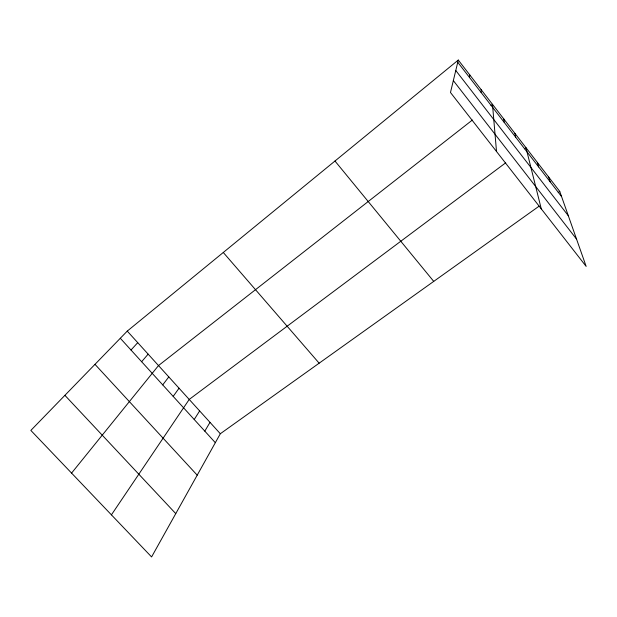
<?xml version="1.0" encoding="UTF-8"?>
<svg xmlns="http://www.w3.org/2000/svg" width="617" height="617" viewBox="0 0 617 617"><rect width="100%" height="100%" fill="white"/><g stroke="black" fill="none" stroke-linecap="round" stroke-linejoin="round"><path stroke-width="0.93" d="M469.506 77.48L469.768 74.912M458.292 60.057L450.472 92.488L586.15 266.397L559.758 191.417L458.292 60.057L127.256 331.105L30.85 430.419L151.589 556.943L220.323 433.736L539.204 206.093M204.805 431.129L210.011 422.367M194.224 419.498L199.646 410.937M111.422 514.848L189.218 399.438L505.716 162.803M173.184 396.384L179.038 388.209M162.726 384.892L168.803 376.918M71.572 473.092L158.507 365.565L472.367 120.045M141.64 361.724L148.149 354.143M130.997 350.032L137.73 342.659M490.985 105.484L492.482 104.312L496.508 151.489M524.458 148.79L525.962 147.664L541.279 208.885M558.246 192.496L559.758 191.417M64.901 395.335L175.76 513.614M94.987 364.346L197.209 475.167M120.3 338.27L215.325 442.69M127.256 331.105L220.323 433.736M223.285 252.476L319.151 363.182M334.977 161.029L433.728 281.391M453.341 80.603L576.54 239.103M455.778 70.5L568.319 215.734M457.76 62.278L561.586 196.599M548.575 176.932L550.14 181.799M537.307 162.356L538.626 166.899M514.879 133.318L515.681 137.213M503.719 118.865L504.259 122.436M481.16 89.666L481.175 92.565"/></g></svg>
